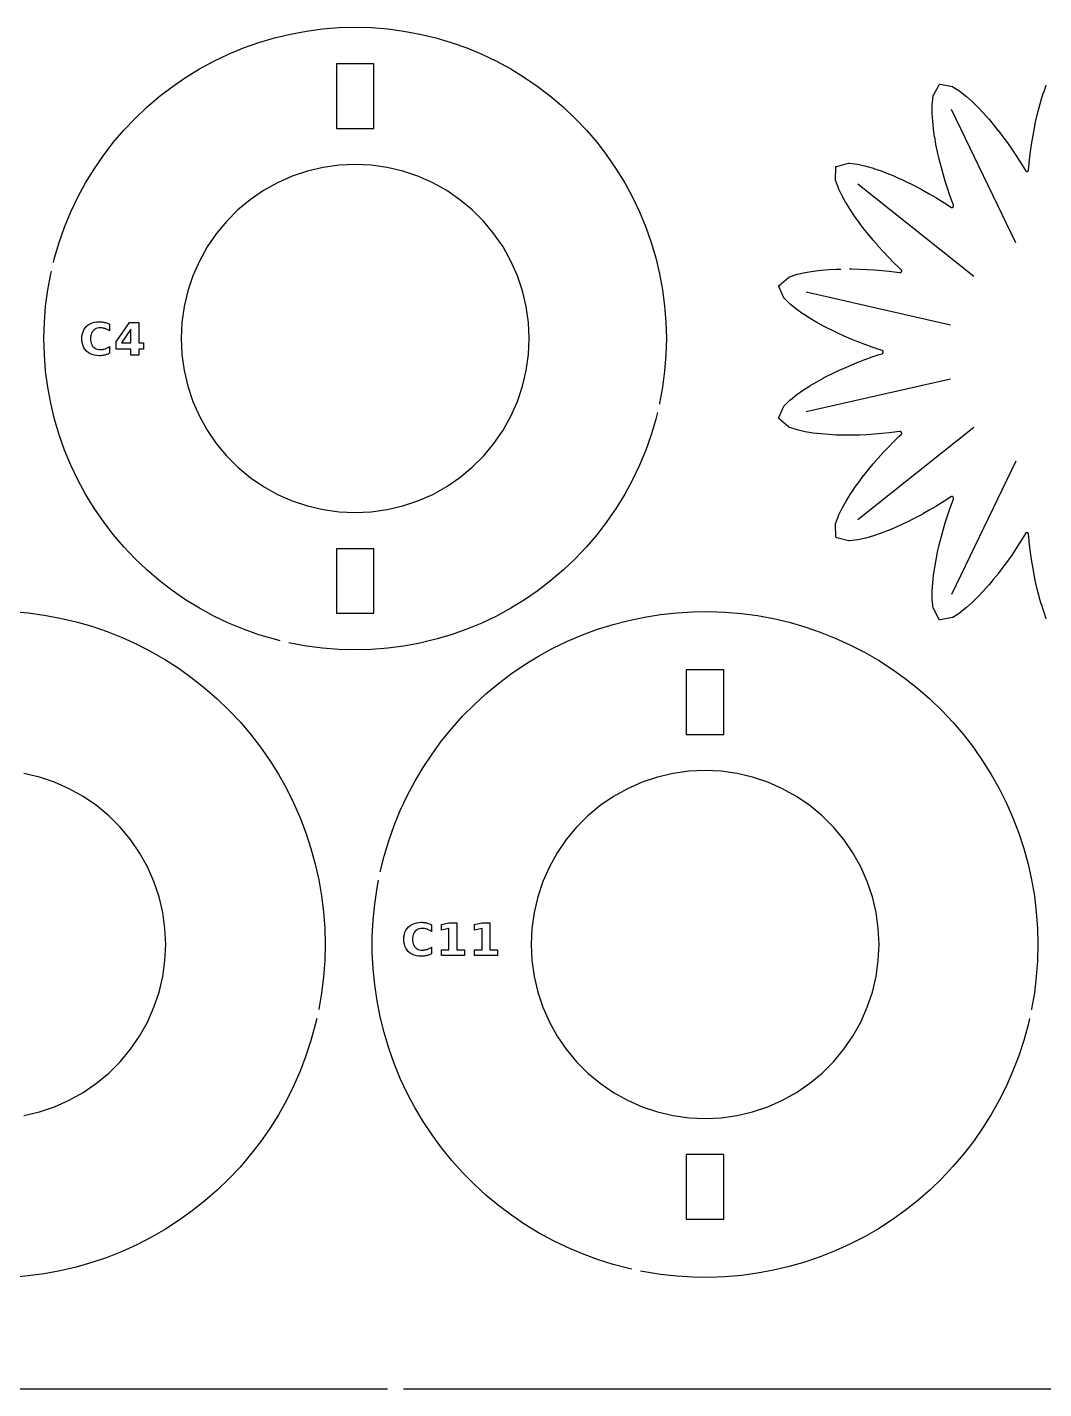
# Model space of a CAD drawing. Header units: millimetres. Extents: x 0 to 300, y 8 to 290.
# Drawn here: x 147.6 to 223.2, y 150 to 251.1 of the extents above; entities that cross this region are included whole.
import ezdxf

# ---------------------------------------------------------------- set-up
doc = ezdxf.new("R2010")
doc.units = ezdxf.units.MM
for name, color, linetype in [('CUT', 1, 'CONTINUOUS'), ('ENGRAVE', 5, 'CONTINUOUS'), ('SCORE', 7, 'CONTINUOUS')]:
    doc.layers.add(name, color=color, linetype=linetype)

msp = doc.modelspace()

# ---------------------------------------------------------------- linework, layer by layer
at = {"layer": 'CUT', "color": 1}
for points in [[(149.5817, 233.6466), (149.6629, 233.9852), (150.0068, 235.146), (150.4109, 236.2873), (150.8742, 237.4058), (151.3955, 238.4985), (151.9731, 239.5625), (152.6057, 240.5948), (153.2915, 241.5925), (154.0285, 242.5531), (154.8148, 243.4737), (155.6481, 244.3519), (156.5263, 245.1852), (157.4469, 245.9715), (158.4075, 246.7085), (159.4052, 247.3943), (160.4375, 248.0269), (161.5015, 248.6045), (162.5942, 249.1258), (163.7127, 249.5891), (164.854, 249.9932), (166.0148, 250.3371), (167.192, 250.6197), (168.3824, 250.8403), (169.5828, 250.9983), (170.7897, 251.0933), (172, 251.125), (173.2103, 251.0933), (174.4172, 250.9983), (175.6176, 250.8403), (176.808, 250.6197), (177.9852, 250.3371), (179.146, 249.9932), (180.2873, 249.5891), (181.4058, 249.1258), (182.4985, 248.6045), (183.5625, 248.0269), (184.5948, 247.3943), (185.5925, 246.7085), (186.5531, 245.9715), (187.4737, 245.1852), (188.3519, 244.3519), (189.1852, 243.4737), (189.9715, 242.5531), (190.7085, 241.5925), (191.3943, 240.5948), (192.0269, 239.5625), (192.6045, 238.4985), (193.1258, 237.4058), (193.5891, 236.2873), (193.9932, 235.146), (194.3371, 233.9852), (194.6197, 232.808), (194.8403, 231.6176), (194.9983, 230.4172), (195.0933, 229.2103), (195.125, 228), (195.0933, 226.7897), (194.9983, 225.5828), (194.8403, 224.3824), (194.6197, 223.192), (194.6072, 223.1399)], [(208.7392, 233.1747), (208.9029, 233.1749), (208.906, 233.1749), (209.466, 233.163), (209.469, 233.1629), (210.0264, 233.1392), (210.0292, 233.139), (210.584, 233.104), (210.5868, 233.1038), (211.1392, 233.0578), (211.1418, 233.0575), (211.6918, 233.001), (211.6944, 233.0007), (212.2421, 232.9337), (212.2447, 232.9334), (212.4673, 232.9018), (212.4812, 232.9006), (212.4933, 232.9006), (212.5054, 232.9019), (212.5173, 232.9043), (212.5289, 232.9078), (212.5401, 232.9125), (212.5508, 232.9182), (212.5609, 232.9249), (212.5702, 232.9326), (212.5789, 232.9411), (212.5866, 232.9505), (212.5934, 232.9605), (212.5992, 232.9712), (212.6039, 232.9823), (212.6075, 232.9939), (212.61, 233.0058), (212.6113, 233.0178), (212.6114, 233.03), (212.6104, 233.042), (212.6082, 233.054), (212.6049, 233.0656), (212.6004, 233.0769), (212.5949, 233.0877), (212.5883, 233.0979), (212.5808, 233.1074), (212.5711, 233.1175), (212.4077, 233.2719), (212.4058, 233.2737), (212.0119, 233.6601), (212.0101, 233.6619), (211.6229, 234.0566), (211.621, 234.0585), (211.2406, 234.4617), (211.2388, 234.4637), (210.8654, 234.8756), (210.8635, 234.8777), (210.4974, 235.2987), (210.4955, 235.3009), (210.137, 235.7314), (210.135, 235.7338), (209.7846, 236.1743), (209.7826, 236.1769), (209.4411, 236.6284), (209.4389, 236.6313), (209.1073, 237.0949), (209.1049, 237.0983), (208.7847, 237.5758), (208.782, 237.5799), (208.4757, 238.0741), (208.4725, 238.0794), (208.1843, 238.5951), (208.1803, 238.6028), (207.9186, 239.1492), (207.9131, 239.1625), (207.6981, 239.7666), (207.6931, 239.7829), (207.6929, 239.8), (207.724, 240.7156), (207.7285, 240.7722), (207.7826, 240.7892), (208.6683, 241.0233), (208.685, 241.0269), (208.702, 241.0257), (209.3388, 240.9505), (209.353, 240.9481), (209.944, 240.8146), (209.9524, 240.8124), (210.5193, 240.6462), (210.5252, 240.6443), (211.0752, 240.4557), (211.0798, 240.454), (211.6166, 240.2481), (211.6204, 240.2466), (212.1462, 240.0265), (212.1495, 240.025), (212.6657, 239.7926), (212.6687, 239.7912), (213.1762, 239.5477), (213.1789, 239.5463), (213.6784, 239.2926), (213.681, 239.2913), (214.1729, 239.028), (214.1754, 239.0267), (214.6601, 238.7543), (214.6624, 238.753), (215.1402, 238.4719), (215.1425, 238.4705), (215.6135, 238.1809), (215.6157, 238.1795), (216.08, 237.8815), (216.0822, 237.8801), (216.2691, 237.7551), (216.2811, 237.7479), (216.2921, 237.7427), (216.3035, 237.7386), (216.3152, 237.7356), (216.3272, 237.7338), (216.3393, 237.7331), (216.3514, 237.7336), (216.3634, 237.7353), (216.3752, 237.7381), (216.3867, 237.7421), (216.3977, 237.7472), (216.4082, 237.7533), (216.418, 237.7604), (216.4271, 237.7684), (216.4354, 237.7772), (216.4428, 237.7868), (216.4492, 237.7971), (216.4546, 237.808), (216.4589, 237.8193), (216.4621, 237.831), (216.4641, 237.843), (216.465, 237.8551), (216.4647, 237.8672), (216.4632, 237.8792), (216.4606, 237.8911), (216.4562, 237.9043), (216.376, 238.1144), (216.3751, 238.1168), (216.1879, 238.6358), (216.187, 238.6383), (216.0094, 239.1619), (216.0085, 239.1644), (215.8408, 239.6927), (215.8399, 239.6954), (215.6822, 240.2285), (215.6815, 240.2312), (215.5342, 240.7693), (215.5335, 240.7722), (215.3973, 241.3155), (215.3965, 241.3186), (215.272, 241.8675), (215.2713, 241.8707), (215.1595, 242.4256), (215.1588, 242.4292), (215.0612, 242.9908), (215.0605, 242.9949), (214.9792, 243.564), (214.9786, 243.5689), (214.917, 244.147), (214.9165, 244.1532), (214.8805, 244.7429), (214.8803, 244.7516), (214.8816, 245.3574), (214.8823, 245.3718), (214.9507, 246.0093), (214.9533, 246.0262), (214.9605, 246.0417), (215.3858, 246.8531), (215.4144, 246.9021), (215.4706, 246.8939), (216.3702, 246.7206), (216.3867, 246.7166), (216.4016, 246.7081), (216.9427, 246.3641), (216.9544, 246.3558), (217.4289, 245.9791), (217.4355, 245.9735), (217.8742, 245.5778), (217.8787, 245.5735), (218.2924, 245.1649), (218.2958, 245.1614), (218.6901, 244.743), (218.6929, 244.7399), (219.0711, 244.3135), (219.0735, 244.3107), (219.4376, 243.8774), (219.4398, 243.8748), (219.7913, 243.4352), (219.7932, 243.4328), (220.1331, 242.9875), (220.1349, 242.9852), (220.4639, 242.5346), (220.4655, 242.5323), (220.7841, 242.0766), (220.7856, 242.0744), (221.0941, 241.6138), (221.0956, 241.6116), (221.3942, 241.1463), (221.3956, 241.1441), (221.6847, 240.6741), (221.6861, 240.6719), (221.8002, 240.4782), (221.8079, 240.4665), (221.8155, 240.4571), (221.824, 240.4484), (221.8333, 240.4406), (221.8433, 240.4338), (221.8539, 240.4279), (221.865, 240.4231), (221.8766, 240.4194), (221.8884, 240.4169), (221.9005, 240.4155), (221.9126, 240.4152), (221.9247, 240.4162), (221.9367, 240.4183), (221.9483, 240.4216), (221.9596, 240.426), (221.9705, 240.4314), (221.9807, 240.4379), (221.9903, 240.4454), (221.9991, 240.4537), (222.007, 240.4629), (222.0141, 240.4728), (222.0201, 240.4833), (222.0251, 240.4943), (222.029, 240.5058), (222.0317, 240.5176), (222.0336, 240.5315), (222.0524, 240.7555), (222.0526, 240.7581), (222.1091, 241.3069), (222.1094, 241.3096), (222.1766, 241.8584), (222.1769, 241.861), (222.255, 242.4098), (222.2554, 242.4125), (222.3446, 242.9613), (222.3451, 242.9641), (222.4459, 243.5128), (222.4465, 243.5157), (222.5595, 244.0643), (222.5602, 244.0674), (222.6861, 244.6159), (222.6869, 244.6192), (222.827, 245.1676), (222.8279, 245.1712), (222.9836, 245.7195), (222.9847, 245.7235), (223.1584, 246.2715), (223.16, 246.2762), (223.3553, 246.8238)], [(166.4306, 205.5631), (166.0148, 205.6629), (164.854, 206.0068), (163.7127, 206.4109), (162.5942, 206.8742), (161.5015, 207.3955), (160.4375, 207.9731), (159.4052, 208.6057), (158.4075, 209.2915), (157.4469, 210.0285), (156.5263, 210.8148), (155.6481, 211.6481), (154.8148, 212.5263), (154.0285, 213.4469), (153.2915, 214.4075), (152.6057, 215.4052), (151.9731, 216.4375), (151.3955, 217.5015), (150.8742, 218.5942), (150.4109, 219.7127), (150.0068, 220.854), (149.6629, 222.0148), (149.3803, 223.192), (149.1597, 224.3824), (149.0017, 225.5828), (148.9067, 226.7897), (148.875, 228), (148.9067, 229.2103), (149.0017, 230.4172), (149.1597, 231.6176), (149.3803, 232.808), (149.4299, 233.0146)], [(223.3573, 207.176), (223.1619, 207.7236), (223.1603, 207.7283), (222.9866, 208.2763), (222.9854, 208.2803), (222.8297, 208.8286), (222.8288, 208.8321), (222.6887, 209.3806), (222.6879, 209.3838), (222.5619, 209.9324), (222.5612, 209.9354), (222.4482, 210.4841), (222.4476, 210.487), (222.3467, 211.0357), (222.3462, 211.0385), (222.2569, 211.5872), (222.2565, 211.5899), (222.1784, 212.1387), (222.1781, 212.1413), (222.1108, 212.6901), (222.1105, 212.6928), (222.054, 213.2416), (222.0537, 213.2442), (222.0349, 213.4682), (222.0331, 213.4821), (222.0303, 213.4939), (222.0264, 213.5054), (222.0214, 213.5164), (222.0154, 213.5269), (222.0084, 213.5368), (222.0004, 213.546), (221.9916, 213.5543), (221.982, 213.5618), (221.9718, 213.5683), (221.961, 213.5737), (221.9497, 213.5781), (221.938, 213.5814), (221.926, 213.5835), (221.914, 213.5844), (221.9018, 213.5842), (221.8898, 213.5828), (221.8779, 213.5803), (221.8664, 213.5766), (221.8552, 213.5718), (221.8446, 213.5659), (221.8346, 213.559), (221.8253, 213.5512), (221.8168, 213.5426), (221.8092, 213.5331), (221.8016, 213.5215), (221.6874, 213.3278), (221.6861, 213.3255), (221.397, 212.8556), (221.3956, 212.8533), (221.097, 212.388), (221.0955, 212.3858), (220.7871, 211.9252), (220.7856, 211.923), (220.4671, 211.4673), (220.4654, 211.465), (220.1365, 211.0143), (220.1347, 211.012), (219.7949, 210.5667), (219.793, 210.5642), (219.4414, 210.1246), (219.4393, 210.1221), (219.0752, 209.6887), (219.0728, 209.6859), (218.6947, 209.2594), (218.6919, 209.2564), (218.2976, 208.8379), (218.2942, 208.8344), (217.8806, 208.4258), (217.8761, 208.4215), (217.4374, 208.0258), (217.4308, 208.0202), (216.9563, 207.6434), (216.9446, 207.6351), (216.4035, 207.291), (216.3887, 207.2826), (216.3721, 207.2786), (215.4725, 207.1051), (215.4164, 207.0969), (215.3878, 207.1459), (214.9624, 207.9573), (214.9552, 207.9728), (214.9526, 207.9897), (214.8842, 208.6272), (214.8834, 208.6416), (214.882, 209.2474), (214.8823, 209.2561), (214.9182, 209.8458), (214.9187, 209.852), (214.9802, 210.4301), (214.9808, 210.435), (215.0621, 211.0041), (215.0628, 211.0082), (215.1604, 211.5698), (215.161, 211.5734), (215.2728, 212.1283), (215.2735, 212.1316), (215.398, 212.6805), (215.3987, 212.6835), (215.5349, 213.2269), (215.5356, 213.2297), (215.6828, 213.7679), (215.6836, 213.7706), (215.8412, 214.3037), (215.842, 214.3064), (216.0098, 214.8347), (216.0106, 214.8372), (216.1881, 215.3608), (216.189, 215.3633), (216.3762, 215.8823), (216.3771, 215.8848), (216.4573, 216.0948), (216.4617, 216.1081), (216.4643, 216.1199), (216.4658, 216.1319), (216.4661, 216.1441), (216.4652, 216.1562), (216.4632, 216.1681), (216.46, 216.1798), (216.4557, 216.1911), (216.4503, 216.202), (216.4439, 216.2123), (216.4365, 216.2219), (216.4282, 216.2308), (216.4191, 216.2388), (216.4093, 216.2459), (216.3988, 216.252), (216.3878, 216.257), (216.3763, 216.261), (216.3645, 216.2638), (216.3525, 216.2655), (216.3404, 216.266), (216.3283, 216.2654), (216.3163, 216.2635), (216.3045, 216.2605), (216.2931, 216.2564), (216.2822, 216.2512), (216.2702, 216.244), (216.0833, 216.119), (216.0811, 216.1176), (215.6168, 215.8196), (215.6146, 215.8182), (215.1436, 215.5285), (215.1413, 215.5271), (214.6636, 215.246), (214.6612, 215.2446), (214.1766, 214.9722), (214.1741, 214.9709), (213.6822, 214.7076), (213.6796, 214.7062), (213.1802, 214.4525), (213.1774, 214.4511), (212.67, 214.2076), (212.6669, 214.2062), (212.1508, 213.9737), (212.1475, 213.9722), (211.6218, 213.7521), (211.6179, 213.7505), (211.0812, 213.5446), (211.0765, 213.5429), (210.5266, 213.3542), (210.5206, 213.3523), (209.9537, 213.1861), (209.9454, 213.1839), (209.3544, 213.0503), (209.3402, 213.0479), (208.7034, 212.9727), (208.6864, 212.9715), (208.6697, 212.9751), (207.784, 213.2091), (207.7299, 213.2261), (207.7253, 213.2827), (207.6942, 214.1983), (207.6944, 214.2153), (207.6994, 214.2317), (207.9143, 214.8358), (207.9198, 214.8491), (208.1815, 215.3955), (208.1855, 215.4032), (208.4736, 215.9189), (208.4768, 215.9243), (208.7831, 216.4185), (208.7858, 216.4226), (209.1059, 216.9001), (209.1083, 216.9035), (209.4399, 217.3671), (209.4421, 217.3701), (209.7835, 217.8215), (209.7856, 217.8242), (210.1359, 218.2647), (210.1378, 218.2671), (210.4963, 218.6976), (210.4982, 218.6999), (210.8643, 219.1208), (210.8662, 219.123), (211.2395, 219.5349), (211.2414, 219.5369), (211.6217, 219.9401), (211.6236, 219.9421), (212.0107, 220.3368), (212.0126, 220.3387), (212.4064, 220.7251), (212.4083, 220.7269), (212.5717, 220.8813), (212.5814, 220.8913), (212.5889, 220.9009), (212.5955, 220.9111), (212.601, 220.9219), (212.6055, 220.9331), (212.6088, 220.9448), (212.611, 220.9567), (212.612, 220.9688), (212.6119, 220.9809), (212.6106, 220.993), (212.6081, 221.0049), (212.6045, 221.0164), (212.5998, 221.0276), (212.594, 221.0383), (212.5872, 221.0483), (212.5794, 221.0576), (212.5708, 221.0662), (212.5614, 221.0739), (212.5514, 221.0806), (212.5407, 221.0863), (212.5295, 221.0909), (212.5179, 221.0945), (212.506, 221.0969), (212.4939, 221.0981), (212.4818, 221.0982), (212.4679, 221.0969), (212.2453, 221.0654), (212.2427, 221.065), (211.695, 220.998), (211.6924, 220.9977), (211.1424, 220.9411), (211.1398, 220.9408), (210.5874, 220.8948), (210.5846, 220.8946), (210.0298, 220.8595), (210.027, 220.8593), (209.4696, 220.8355), (209.4666, 220.8354), (208.9066, 220.8235), (208.9035, 220.8235), (208.3406, 220.8242), (208.3373, 220.8243), (207.7714, 220.8388), (207.7677, 220.8389), (207.1986, 220.8686), (207.1944, 220.8689), (206.6215, 220.9162), (206.6166, 220.9167), (206.0392, 220.9853), (206.033, 220.9862), (205.4502, 221.0824), (205.4417, 221.0841), (204.8513, 221.2202), (204.8374, 221.2241), (204.2311, 221.4327), (204.2152, 221.439), (204.2018, 221.4494), (203.5053, 222.0446), (203.4639, 222.0834), (203.4843, 222.1363), (203.8535, 222.9748), (203.8611, 222.99), (203.8727, 223.0026), (204.3285, 223.4536), (204.3392, 223.4632), (204.812, 223.842), (204.819, 223.8472), (205.3024, 224.1868), (205.3075, 224.1903), (205.7979, 224.5026), (205.8021, 224.5052), (206.2978, 224.7965), (206.3014, 224.7986), (206.8013, 225.0724), (206.8045, 225.0741), (207.308, 225.3327), (207.311, 225.3342), (207.8178, 225.5791), (207.8206, 225.5804), (208.3303, 225.8127), (208.333, 225.8139), (208.8455, 226.0344), (208.8481, 226.0355), (209.3632, 226.2446), (209.3658, 226.2456), (209.8834, 226.4439), (209.8859, 226.4448), (210.406, 226.6325), (210.4085, 226.6334), (210.931, 226.8106), (210.9335, 226.8114), (211.1477, 226.8796), (211.1608, 226.8845), (211.1717, 226.8898), (211.182, 226.8962), (211.1917, 226.9035), (211.2006, 226.9117), (211.2087, 226.9208), (211.2158, 226.9306), (211.222, 226.941), (211.2271, 226.952), (211.2312, 226.9634), (211.2341, 226.9752), (211.2359, 226.9872), (211.2364, 226.9993), (211.2359, 227.0114), (211.2341, 227.0234), (211.2312, 227.0352), (211.2271, 227.0466), (211.222, 227.0576), (211.2158, 227.0681), (211.2087, 227.0778), (211.2006, 227.0869), (211.1917, 227.0951), (211.182, 227.1024), (211.1717, 227.1088), (211.1608, 227.1141), (211.1477, 227.119), (210.9334, 227.1872), (210.931, 227.188), (210.4085, 227.3652), (210.406, 227.3661), (209.8859, 227.5537), (209.8834, 227.5546), (209.3657, 227.7528), (209.3632, 227.7538), (208.848, 227.9629), (208.8454, 227.964), (208.3329, 228.1844), (208.3302, 228.1856), (207.8205, 228.4179), (207.8176, 228.4192), (207.3109, 228.6641), (207.3079, 228.6656), (206.8043, 228.9241), (206.8011, 228.9258), (206.3012, 229.1996), (206.2975, 229.2016), (205.8019, 229.4929), (205.7977, 229.4954), (205.3073, 229.8078), (205.3021, 229.8112), (204.8186, 230.1508), (204.8117, 230.156), (204.3389, 230.5347), (204.3281, 230.5443), (203.8723, 230.9953), (203.8607, 231.0078), (203.8531, 231.0231), (203.4839, 231.8615), (203.4634, 231.9145), (203.5048, 231.9533), (204.2012, 232.5485), (204.2147, 232.559), (204.2305, 232.5653), (204.8369, 232.7739), (204.8507, 232.7778), (205.4411, 232.914), (205.4496, 232.9156), (206.0324, 233.0119), (206.0386, 233.0128), (206.616, 233.0814), (206.6209, 233.0819), (207.1938, 233.1293), (207.198, 233.1296), (207.7671, 233.1594), (207.7708, 233.1595), (208.0893, 233.1677)], [(194.4554, 222.5078), (194.3371, 222.0148), (193.9932, 220.854), (193.5891, 219.7127), (193.1258, 218.5942), (192.6045, 217.5015), (192.0269, 216.4375), (191.3943, 215.4052), (190.7085, 214.4075), (189.9715, 213.4469), (189.1852, 212.5263), (188.3519, 211.6481), (187.4737, 210.8148), (186.5531, 210.0285), (185.5925, 209.2915), (184.5948, 208.6057), (183.5625, 207.9731), (182.4985, 207.3955), (181.4058, 206.8742), (180.2873, 206.4109), (179.146, 206.0068), (177.9852, 205.6629), (176.808, 205.3803), (175.6176, 205.1597), (174.4172, 205.0017), (173.2103, 204.9067), (172, 204.875), (170.7897, 204.9067), (169.5828, 205.0017), (168.3824, 205.1597), (167.192, 205.3803), (167.0626, 205.4114)], [(146.5071, 207.7236), (147.7091, 207.6209), (148.9046, 207.4598), (150.0908, 207.2407), (151.265, 206.9641), (152.4243, 206.6306), (153.5661, 206.2411), (154.6875, 205.7965), (155.7859, 205.2978), (156.8587, 204.7462), (157.9034, 204.143), (158.9175, 203.4897), (159.8986, 202.7878), (160.8444, 202.039), (161.7525, 201.245), (162.621, 200.4077), (163.4476, 199.5291), (164.2305, 198.6114), (164.9678, 197.6566), (165.6577, 196.667), (166.2986, 195.645), (166.889, 194.593), (167.4275, 193.5136), (167.9128, 192.4092), (168.3437, 191.2824), (168.7193, 190.1361), (169.0386, 188.9728), (169.3009, 187.7953), (169.5055, 186.6065), (169.652, 185.4091), (169.7401, 184.206), (169.7695, 183), (169.7401, 181.794), (169.652, 180.5909), (169.5055, 179.3935), (169.3009, 178.2047), (169.2873, 178.1438)], [(173.8667, 188.4025), (174.1508, 189.5462), (174.4978, 190.6996), (174.9006, 191.8348), (175.3581, 192.949), (175.8694, 194.0395), (176.4331, 195.1039), (177.048, 196.1396), (177.7126, 197.1441), (178.4253, 198.1151), (179.1844, 199.0502), (179.9882, 199.9473), (180.8347, 200.8041), (181.7219, 201.6188), (182.6477, 202.3892), (183.6099, 203.1137), (184.6062, 203.7905), (185.6344, 204.4179), (186.6918, 204.9946), (187.7761, 205.519), (188.8846, 205.9901), (190.0148, 206.4067), (191.1638, 206.7677), (192.3291, 207.0723), (193.5079, 207.3199), (194.6973, 207.5098), (195.8945, 207.6415), (197.0968, 207.7148), (198.3011, 207.7294), (199.5048, 207.6854), (200.7049, 207.5829), (201.8986, 207.4221), (203.083, 207.2033), (204.2554, 206.9271), (205.4129, 206.5942), (206.5529, 206.2053), (207.6725, 205.7613), (208.7692, 205.2634), (209.8404, 204.7127), (210.8835, 204.1104), (211.8961, 203.4581), (212.8756, 202.7573), (213.8199, 202.0096), (214.7267, 201.2168), (215.5938, 200.3809), (216.4192, 199.5036), (217.2008, 198.5873), (217.937, 197.634), (218.6258, 196.6459), (219.2658, 195.6255), (219.8552, 194.5752), (220.3929, 193.4974), (220.8774, 192.3946), (221.3077, 191.2697), (221.6827, 190.1251), (222.0015, 188.9636), (222.2634, 187.7879), (222.4677, 186.6009), (222.614, 185.4054), (222.7019, 184.2041), (222.7313, 183), (222.7019, 181.7959), (222.614, 180.5946), (222.4677, 179.3991), (222.2634, 178.2121), (222.249, 178.1476)], [(147.3749, 170.2952), (148.5371, 170.5685), (149.669, 170.9479), (150.7611, 171.4301), (151.8041, 172.011), (152.789, 172.6857), (153.7075, 173.4484), (154.5516, 174.2925), (155.3143, 175.211), (155.989, 176.1959), (156.5699, 177.2389), (157.0521, 178.331), (157.4315, 179.4629), (157.7048, 180.6251), (157.8698, 181.8074), (157.9249, 183), (157.8698, 184.1926), (157.7048, 185.3749), (157.7048, 185.3749), (157.4315, 186.5371), (157.0521, 187.669), (156.5699, 188.7611), (155.989, 189.8041), (155.3143, 190.789), (154.5516, 191.7075), (153.7075, 192.5516), (152.789, 193.3143), (151.8041, 193.989), (150.7611, 194.5699), (149.669, 195.0521), (148.5371, 195.4315), (147.3749, 195.7048)], [(192.5554, 158.8801), (192.3291, 158.9277), (191.1638, 159.2323), (190.0148, 159.5933), (188.8846, 160.0099), (187.7761, 160.481), (186.6918, 161.0054), (185.6344, 161.5821), (184.6062, 162.2095), (183.6099, 162.8863), (182.6477, 163.6108), (181.7219, 164.3812), (180.8347, 165.1959), (179.9882, 166.0527), (179.1844, 166.9498), (178.4253, 167.8849), (177.7126, 168.8559), (177.048, 169.8604), (176.4331, 170.8961), (175.8694, 171.9605), (175.3581, 173.051), (174.9006, 174.1652), (174.4978, 175.3004), (174.1508, 176.4538), (173.8604, 177.6227), (173.6272, 178.8044), (173.4518, 179.996), (173.3347, 181.1947), (173.2761, 182.3978), (173.2761, 183.6022), (173.3347, 184.8053), (173.4518, 186.004), (173.6272, 187.1956), (173.7396, 187.7651)], [(169.146, 177.5094), (169.0386, 177.0272), (168.7193, 175.8639), (168.3437, 174.7176), (167.9128, 173.5908), (167.4275, 172.4864), (166.889, 171.407), (166.2986, 170.355), (165.6577, 169.333), (164.9678, 168.3434), (164.2305, 167.3886), (163.4476, 166.4709), (162.621, 165.5923), (161.7525, 164.755), (160.8444, 163.961), (159.8986, 163.2122), (158.9175, 162.5103), (157.9034, 161.857), (156.8587, 161.2538), (155.7859, 160.7022), (154.6875, 160.2035), (153.5661, 159.7589), (152.4243, 159.3694), (151.265, 159.0359), (150.0908, 158.7593), (148.9046, 158.5402), (147.7091, 158.3791), (146.5071, 158.2764)], [(222.1077, 177.5132), (222.0015, 177.0364), (221.6827, 175.8749), (221.3077, 174.7303), (220.8774, 173.6054), (220.3929, 172.5026), (219.8552, 171.4248), (219.2658, 170.3745), (218.6258, 169.3541), (217.937, 168.366), (217.2008, 167.4127), (216.4192, 166.4964), (215.5938, 165.6191), (214.7267, 164.7832), (213.8199, 163.9904), (212.8756, 163.2427), (211.8961, 162.5419), (210.8835, 161.8896), (209.8404, 161.2873), (208.7692, 160.7366), (207.6725, 160.2387), (206.5529, 159.7947), (205.4129, 159.4058), (204.2554, 159.0729), (203.083, 158.7967), (201.8986, 158.5779), (200.7049, 158.4171), (199.5048, 158.3146), (198.3011, 158.2706), (197.0968, 158.2852), (195.8945, 158.3585), (194.6973, 158.4902), (193.5079, 158.6801), (193.1916, 158.7466)], [(125.6, 150), (174.4, 150)], [(175.6, 150), (224.4, 150)]]:
    msp.add_lwpolyline(points, dxfattribs=at)
for points in [[(170.605, 244.2143), (170.605, 243.6786), (170.605, 243.605), (173.395, 243.605), (173.395, 243.7143), (173.395, 244.3571), (173.395, 248.3214), (173.395, 248.395), (170.605, 248.395), (170.605, 248.2857), (170.605, 244.2143)], [(184.7048, 230.3749), (184.4315, 231.5371), (184.0521, 232.669), (183.5699, 233.7611), (182.989, 234.8041), (182.3143, 235.789), (181.5516, 236.7075), (180.7075, 237.5516), (179.789, 238.3143), (178.8041, 238.989), (177.7611, 239.5699), (176.669, 240.0521), (175.5371, 240.4315), (174.3749, 240.7048), (173.1926, 240.8698), (172, 240.9249), (170.8074, 240.8698), (169.6251, 240.7048), (168.4629, 240.4315), (167.331, 240.0521), (166.2389, 239.5699), (165.1959, 238.989), (164.211, 238.3143), (163.2925, 237.5516), (162.4484, 236.7075), (161.6857, 235.789), (161.011, 234.8041), (160.4301, 233.7611), (159.9479, 232.669), (159.5685, 231.5371), (159.2952, 230.3749), (159.1302, 229.1926), (159.0751, 228), (159.1302, 226.8074), (159.2952, 225.6251), (159.5685, 224.4629), (159.9479, 223.331), (160.4301, 222.2389), (161.011, 221.1959), (161.6857, 220.211), (162.4484, 219.2925), (163.2925, 218.4484), (164.211, 217.6857), (165.1959, 217.011), (166.2389, 216.4301), (167.331, 215.9479), (168.4629, 215.5685), (169.6251, 215.2952), (170.8074, 215.1302), (172, 215.0751), (173.1926, 215.1302), (174.3749, 215.2952), (175.5371, 215.5685), (176.669, 215.9479), (177.7611, 216.4301), (178.8041, 217.011), (179.789, 217.6857), (180.7075, 218.4484), (181.5516, 219.2925), (182.3143, 220.211), (182.989, 221.1959), (183.5699, 222.2389), (184.0521, 223.331), (184.4315, 224.4629), (184.7048, 225.6251), (184.8698, 226.8074), (184.9249, 228), (184.8698, 229.1926), (184.7048, 230.3749)], [(170.605, 211.6429), (170.605, 207.6786), (170.605, 207.605), (173.395, 207.605), (173.395, 207.7143), (173.395, 211.7857), (173.395, 212.395), (170.605, 212.395), (170.605, 211.6429)], [(196.605, 202.3571), (196.605, 199.4643), (196.605, 198.605), (199.395, 198.605), (199.395, 199.5), (199.395, 202.5), (199.395, 202.5357), (199.395, 203.395), (196.605, 203.395), (196.605, 202.5), (196.605, 202.3571)], [(210.7048, 185.3749), (210.4315, 186.5371), (210.0521, 187.669), (209.5699, 188.7611), (208.989, 189.8041), (208.3143, 190.789), (207.5516, 191.7075), (206.7075, 192.5516), (205.789, 193.3143), (204.8041, 193.989), (203.7611, 194.5699), (202.669, 195.0521), (201.5371, 195.4315), (200.3749, 195.7048), (199.1926, 195.8698), (198, 195.9249), (196.8074, 195.8698), (195.6251, 195.7048), (194.4629, 195.4315), (193.331, 195.0521), (192.2389, 194.5699), (191.1959, 193.989), (190.211, 193.3143), (189.2925, 192.5516), (188.4484, 191.7075), (187.6857, 190.789), (187.011, 189.8041), (186.4301, 188.7611), (185.9479, 187.669), (185.5685, 186.5371), (185.2952, 185.3749), (185.1302, 184.1926), (185.0751, 183), (185.1302, 181.8074), (185.2952, 180.6251), (185.5685, 179.4629), (185.9479, 178.331), (186.4301, 177.2389), (187.011, 176.1959), (187.6857, 175.211), (188.4484, 174.2925), (189.2925, 173.4484), (190.211, 172.6857), (191.1959, 172.011), (192.2389, 171.4301), (193.331, 170.9479), (194.4629, 170.5685), (195.6251, 170.2952), (196.8074, 170.1302), (198, 170.0751), (199.1926, 170.1302), (200.3749, 170.2952), (201.5371, 170.5685), (202.669, 170.9479), (203.7611, 171.4301), (204.8041, 172.011), (205.789, 172.6857), (206.7075, 173.4484), (207.5516, 174.2925), (208.3143, 175.211), (208.989, 176.1959), (209.5699, 177.2389), (210.0521, 178.331), (210.4315, 179.4629), (210.7048, 180.6251), (210.8698, 181.8074), (210.9249, 183), (210.8698, 184.1926), (210.7048, 185.3749)], [(196.605, 166.5), (196.605, 163.4643), (196.605, 162.605), (199.395, 162.605), (199.395, 163.5), (199.395, 166.5357), (199.395, 167.395), (196.605, 167.395), (196.605, 166.5)]]:
    msp.add_lwpolyline(points, close=True, dxfattribs=at)
at = {"layer": 'ENGRAVE', "color": 5}
for points in [[(153.701, 226.8802), (153.6423, 226.854), (153.5827, 226.8302), (153.5224, 226.8089), (153.4612, 226.7901), (153.3992, 226.7737), (153.3364, 226.7598), (153.2726, 226.7484), (153.208, 226.7395), (153.1424, 226.7332), (153.0759, 226.7294), (153.0086, 226.7281), (152.8132, 226.7375), (152.6319, 226.7658), (152.4646, 226.8129), (152.3112, 226.8789), (152.1719, 226.9638), (152.0467, 227.0675), (151.9382, 227.1873), (151.8495, 227.3206), (151.7805, 227.4672), (151.7313, 227.6274), (151.7017, 227.8009), (151.6918, 227.9879), (151.7017, 228.1753), (151.7313, 228.3493), (151.7805, 228.5097), (151.8495, 228.6566), (151.9382, 228.79), (152.0467, 228.9099), (152.1719, 229.0136), (152.3112, 229.0984), (152.4646, 229.1644), (152.6319, 229.2116), (152.8132, 229.2398), (153.0086, 229.2493), (153.0759, 229.248), (153.1424, 229.2442), (153.208, 229.2379), (153.2726, 229.229), (153.3364, 229.2176), (153.3992, 229.2037), (153.4612, 229.1873), (153.5224, 229.1684), (153.5827, 229.1471), (153.6423, 229.1234), (153.701, 229.0972), (153.7589, 229.0686), (153.7589, 228.5657), (153.701, 228.6035), (153.6433, 228.6378), (153.586, 228.6686), (153.5289, 228.6959), (153.472, 228.7196), (153.4155, 228.7398), (153.3586, 228.7567), (153.3006, 228.7706), (153.2417, 228.7813), (153.1818, 228.789), (153.1209, 228.7936), (153.059, 228.7952), (152.9512, 228.7892), (152.8514, 228.7713), (152.7596, 228.7415), (152.6756, 228.6997), (152.5997, 228.646), (152.5317, 228.5803), (152.473, 228.5042), (152.425, 228.419), (152.3876, 228.3248), (152.361, 228.2215), (152.345, 228.1092), (152.3396, 227.9879), (152.345, 227.867), (152.361, 227.7551), (152.3876, 227.6522), (152.425, 227.5582), (152.473, 227.4731), (152.5317, 227.3971), (152.5997, 227.3314), (152.6756, 227.2777), (152.7596, 227.2359), (152.8514, 227.2061), (152.9512, 227.1882), (153.059, 227.1822), (153.1209, 227.1837), (153.1818, 227.1884), (153.2417, 227.196), (153.3006, 227.2068), (153.3586, 227.2206), (153.4155, 227.2375), (153.472, 227.2578), (153.5289, 227.2815), (153.586, 227.3088), (153.6433, 227.3395), (153.701, 227.3739), (153.7589, 227.4117), (153.7589, 226.9088), (153.701, 226.8802)], [(155.9251, 227.6721), (156.2718, 227.6721), (156.2718, 227.218), (155.9251, 227.218), (155.9251, 226.7753), (155.3327, 226.7753), (155.3327, 227.218), (154.2552, 227.218), (154.2552, 227.7551), (155.2285, 229.2053), (155.9251, 229.2053), (155.9251, 227.6721)], [(155.3327, 227.6721), (155.3327, 228.6894), (154.6458, 227.6721), (155.3327, 227.6721)], [(177.6254, 182.2756), (177.5667, 182.2494), (177.5071, 182.2257), (177.4468, 182.2044), (177.3856, 182.1856), (177.3236, 182.1692), (177.2608, 182.1552), (177.197, 182.1438), (177.1324, 182.135), (177.0668, 182.1286), (177.0004, 182.1248), (176.933, 182.1236), (176.7376, 182.133), (176.5563, 182.1613), (176.389, 182.2084), (176.2357, 182.2744), (176.0964, 182.3592), (175.9711, 182.4629), (175.8627, 182.5828), (175.774, 182.716), (175.705, 182.8627), (175.6557, 183.0228), (175.6261, 183.1964), (175.6163, 183.3833), (175.6261, 183.5708), (175.6557, 183.7448), (175.705, 183.9052), (175.774, 184.0521), (175.8627, 184.1855), (175.9711, 184.3054), (176.0964, 184.4091), (176.2357, 184.4939), (176.389, 184.5599), (176.5563, 184.607), (176.7376, 184.6353), (176.933, 184.6447), (177.0004, 184.6435), (177.0668, 184.6397), (177.1324, 184.6333), (177.197, 184.6245), (177.2608, 184.6131), (177.3236, 184.5992), (177.3856, 184.5828), (177.4468, 184.5639), (177.5071, 184.5426), (177.5667, 184.5189), (177.6254, 184.4927), (177.6833, 184.4641), (177.6833, 183.9611), (177.6254, 183.999), (177.5678, 184.0333), (177.5104, 184.0641), (177.4533, 184.0914), (177.3965, 184.1151), (177.3399, 184.1353), (177.283, 184.1522), (177.2251, 184.166), (177.1661, 184.1768), (177.1062, 184.1845), (177.0453, 184.1891), (176.9835, 184.1906), (176.8757, 184.1847), (176.7758, 184.1668), (176.684, 184.1369), (176.6001, 184.0951), (176.5241, 184.0414), (176.4561, 183.9758), (176.3974, 183.8997), (176.3494, 183.8145), (176.3121, 183.7203), (176.2854, 183.617), (176.2694, 183.5047), (176.264, 183.3833), (176.2694, 183.2625), (176.2854, 183.1506), (176.3121, 183.0476), (176.3494, 182.9537), (176.3974, 182.8686), (176.4561, 182.7925), (176.5241, 182.7269), (176.6001, 182.6732), (176.684, 182.6314), (176.7758, 182.6016), (176.8757, 182.5836), (176.9835, 182.5777), (177.0453, 182.5792), (177.1062, 182.5838), (177.1661, 182.5915), (177.2251, 182.6023), (177.283, 182.6161), (177.3399, 182.633), (177.3965, 182.6532), (177.4533, 182.677), (177.5104, 182.7042), (177.5678, 182.735), (177.6254, 182.7693), (177.6833, 182.8072), (177.6833, 182.3042), (177.6254, 182.2756)], [(178.9739, 184.1744), (178.4058, 184.0572), (178.4058, 184.4836), (178.9706, 184.6008), (179.5663, 184.6008), (179.5663, 182.6037), (180.1197, 182.6037), (180.1197, 182.1708), (178.4205, 182.1708), (178.4205, 182.6037), (178.9739, 182.6037), (178.9739, 184.1744)], [(181.4265, 184.1744), (180.8585, 184.0572), (180.8585, 184.4836), (181.4233, 184.6008), (182.019, 184.6008), (182.019, 182.6037), (182.5724, 182.6037), (182.5724, 182.1708), (180.8732, 182.1708), (180.8732, 182.6037), (181.4265, 182.6037), (181.4265, 184.1744)]]:
    msp.add_lwpolyline(points, close=True, dxfattribs=at)
at = {"layer": 'SCORE', "color": 7}
for points in [[(221.0946, 235.1085), (216.3214, 245.0189)], [(217.9632, 232.6111), (209.3627, 239.469)], [(216.2255, 229.0023), (205.5012, 231.4494)], [(216.2257, 224.9969), (205.5017, 222.5486)], [(217.9638, 221.3882), (209.364, 214.5294)], [(221.0955, 218.8911), (216.3232, 208.9802)]]:
    msp.add_lwpolyline(points, dxfattribs=at)

doc.saveas('drawing.dxf')
